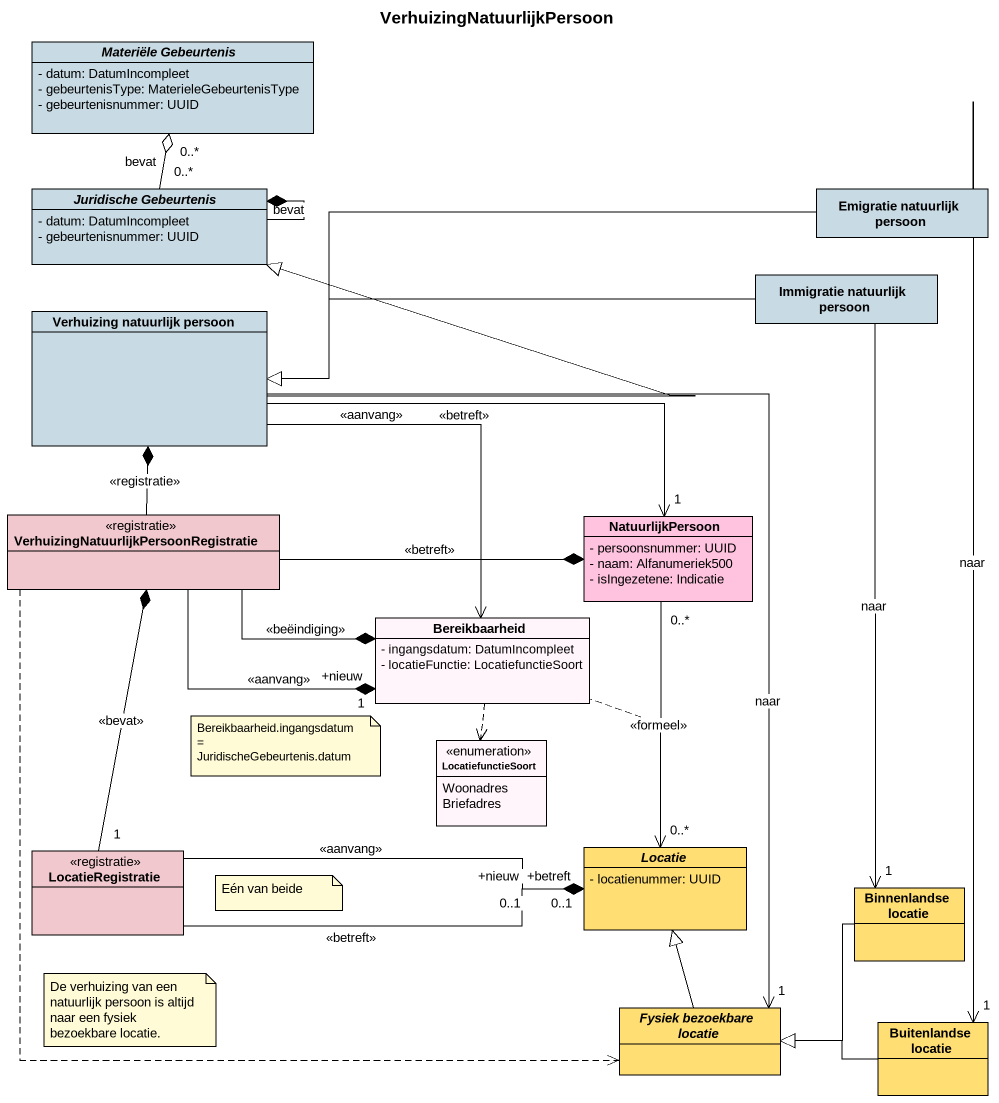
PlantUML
@startuml
title VerhuizingNatuurlijkPersoon
hide circle
hide empty members
skinparam classAttributeIconSize 0
abstract class "Materiële Gebeurtenis" as Materiële_Gebeurtenis #C8DAE3 {
  - datum: DatumIncompleet
  - gebeurtenisType: MaterieleGebeurtenisType
  - gebeurtenisnummer: UUID
}
abstract class "Juridische Gebeurtenis" as Juridische_Gebeurtenis #C8DAE3 {
  - datum: DatumIncompleet
  - gebeurtenisnummer: UUID
}
class "Emigratie natuurlijk persoon" as Emigratie_natuurlijk_persoon #C8DAE3
class "Immigratie natuurlijk persoon" as Immigratie_natuurlijk #C8DAE3
class "Verhuizing natuurlijk persoon" as Verhuizing_natuurlijk #C8DAE3
class "VerhuizingNatuurlijkPersoonRegistratie" as VerhuizingNatuurlijkPersoonR <<registratie>> #F0C8CD
class NatuurlijkPersoon #FFC3DF {
  - persoonsnummer: UUID
  - naam: Alfanumeriek500
  - isIngezetene: Indicatie
}
class Bereikbaarheid #FFF5FA {
  - ingangsdatum: DatumIncompleet
  - locatieFunctie: LocatiefunctieSoort
}
enum LocatiefunctieSoort #FFF5FA {
  Woonadres
  Briefadres
}
class LocatieRegistratie <<registratie>> #F0C8CD
abstract class Locatie #FFDE73 {
  - locatienummer: UUID
}
class "Binnenlandse locatie" as Binnenlandse_locatie #FFDE73
abstract class "Fysiek bezoekbare locatie" as Fysiek_bezoekbare_locatie #FFDE73
class "Buitenlandse locatie" as Buitenlandse_locatie #FFDE73
Juridische_Gebeurtenis "0..*" -up-o "0..*" Materiële_Gebeurtenis : bevat
Juridische_Gebeurtenis --* Juridische_Gebeurtenis : bevat
Emigratie_natuurlijk_persoon -left-|> Verhuizing_natuurlijk
Emigratie_natuurlijk_persoon --> "1" Buitenlandse_locatie : naar
Immigratie_natuurlijk -left-|> Verhuizing_natuurlijk
Immigratie_natuurlijk --> "1" Binnenlandse_locatie : naar
Verhuizing_natuurlijk -up-|> Juridische_Gebeurtenis
Verhuizing_natuurlijk -right-> "1" NatuurlijkPersoon : <<betreft>>
Verhuizing_natuurlijk --> Bereikbaarheid : <<aanvang>>
Verhuizing_natuurlijk --> "1" Fysiek_bezoekbare_locatie : naar
VerhuizingNatuurlijkPersoonR -up-* Verhuizing_natuurlijk : <<registratie>>
VerhuizingNatuurlijkPersoonR -right-* NatuurlijkPersoon : <<betreft>>
VerhuizingNatuurlijkPersoonR -right-* Bereikbaarheid : <<beëindiging>>
VerhuizingNatuurlijkPersoonR -right-* "+nieuw\n1" Bereikbaarheid : <<aanvang>>
VerhuizingNatuurlijkPersoonR ..> Fysiek_bezoekbare_locatie
NatuurlijkPersoon "0..*" --> "0..*" Locatie : <<formeel>>
(NatuurlijkPersoon, Locatie) .. Bereikbaarheid
Bereikbaarheid ..> LocatiefunctieSoort
LocatieRegistratie "1" -up-* VerhuizingNatuurlijkPersoonR : <<bevat>>
LocatieRegistratie -right-* "+betreft\n0..1" Locatie : <<betreft>>
LocatieRegistratie -right-* "+nieuw\n0..1" Locatie : <<aanvang>>
Binnenlandse_locatie -left-|> Fysiek_bezoekbare_locatie
Fysiek_bezoekbare_locatie -up-|> Locatie
Buitenlandse_locatie -left-|> Fysiek_bezoekbare_locatie
note as N1
  Bereikbaarheid.ingangsdatum = JuridischeGebeurtenis.datum
end note
note as N2
  Eén van beide
end note
note as N3
  De verhuizing van een natuurlijk persoon is altijd naar een fysiek bezoekbare locatie.
end note
@enduml
